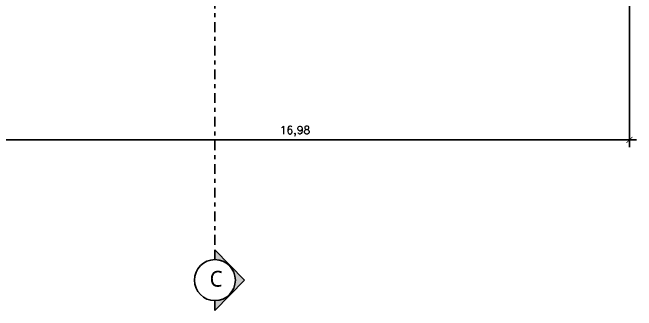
# Model space of a CAD drawing. Header units: millimetres. Extents: x 260 to 453, y 660 to 898.
# Drawn here: x 340.5 to 356.34, y 731.13 to 738.69 of the extents above; entities that cross this region are included whole.
import ezdxf

# ---------------------------------------------------------------- set-up
doc = ezdxf.new("R2010")
doc.units = ezdxf.units.MM
doc.linetypes.add('DASHDOT', pattern=[1, 0.5, -0.25, 0, -0.25])
for name, color, linetype in [('AR_COTAS', 1, 'Continuous'), ('AR_SIMBOLOS', 1, 'Continuous'), ('CANT-TEXTO', 2, 'Continuous')]:
    doc.layers.add(name, color=color, linetype=linetype)
doc.layers.add('AR_VIEWPORT', color=4, linetype='Continuous', plot=False)
doc.styles.add('ROMANS', font='romans.shx')
doc.styles.add('TREBUCHET', font='trebuc.ttf')
doc.dimstyles.new('ESCALA 1.100', dxfattribs={"dimtxt": 0.2, "dimasz": 0.15, "dimexe": 0.18, "dimexo": 0.16, "dimgap": 0.1, "dimtad": 1, "dimzin": 4, "dimtxsty": 'ROMANS', "dimblk": 'ARCHTICK', "dimcen": 2.5, "dimdle": 0.18, "dimclrd": 256, "dimclre": 256, "dimclrt": 2, "dimazin": 0, "dimtfac": 1, "dimtix": 1, "dimtmove": 2, "dimatfit": 3, "dimldrblk": 'ARCHTICK', "dimfxl": 1, "dimtolj": 1, "dimtzin": 0, "dimlwd": -1, "dimlwe": -1, "dimarcsym": 0})

# ---------------------------------------------------------------- blocks, each defined once
blk = doc.blocks.new('_ArchTick')
at = {"color": 0, "const_width": 0.15}
blk.add_lwpolyline([(-0.5, -0.5), (0.5, 0.5)], dxfattribs=at)
blk = doc.blocks.new('*D41')
at = {"layer": 'AR_COTAS', "transparency": 16777216}
for p, q in [((356.162, 739.392), (356.162, 735.281)), ((339.182, 736.932), (339.182, 735.281)), ((339.002, 735.461), (356.342, 735.461))]:
    blk.add_line(p, q, dxfattribs=at)
at = {"layer": 'Defpoints', "color": 0, "transparency": 16777216}
for p in [(356.162, 739.552), (339.182, 737.092), (356.162, 735.461)]:
    blk.add_point(p, dxfattribs=at)
at = {"layer": 'AR_COTAS', "transparency": 16777216, "xscale": 0.15, "yscale": 0.15, "zscale": 0.15, "rotation": 180}
blk.add_blockref('_ArchTick', (339.182, 735.461), dxfattribs=at)
at = {"layer": 'AR_COTAS', "transparency": 16777216, "xscale": 0.15, "yscale": 0.15, "zscale": 0.15}
blk.add_blockref('_ArchTick', (356.162, 735.461), dxfattribs=at)
at = {"layer": 'AR_COTAS', "color": 2, "transparency": 16777216, "insert": (347.672, 735.68), "char_height": 0.2, "attachment_point": 5, "style": 'ROMANS'}
blk.add_mtext('\\A1;16,98', dxfattribs=at)
blk = doc.blocks.new('CORTE')
at = {"layer": 'AR_SIMBOLOS'}
blk.add_hatch(color=256, dxfattribs=at).paths.add_polyline_path([(-113.206, 276.401, -0.414214), (-113.726, 275.88), (-113.726, 275.63), (-112.976, 276.401), (-113.726, 277.171), (-113.726, 276.921, -0.414214)])
for p, q in [((-113.726, 277.171), (-113.726, 276.921)), ((-112.976, 276.401), (-113.726, 277.171)), ((-112.976, 276.401), (-113.726, 275.63)), ((-113.726, 275.88), (-113.726, 275.63))]:
    blk.add_line(p, q, dxfattribs=at)
at = {"layer": 'AR_SIMBOLOS', "color": 2}
blk.add_circle((-113.726, 276.401), 0.52, dxfattribs=at)

msp = doc.modelspace()

# ---------------------------------------------------------------- linework, layer by layer
at = {"layer": 'CANT-TEXTO', "color": 5, "linetype": 'DASHDOT', "ltscale": 0.5}
msp.add_line((345.64, 740.849), (345.64, 732.424), dxfattribs=at)

# ---------------------------------------------------------------- block references
at = {"layer": 'AR_VIEWPORT'}
msp.add_blockref('CORTE', (459.366, 455.502), dxfattribs=at)

# ---------------------------------------------------------------- texts
at = {"layer": 'CANT-TEXTO', "insert": (345.67, 731.935), "char_height": 0.4, "width": 5.4021, "attachment_point": 5, "style": 'TREBUCHET'}
msp.add_mtext('C', dxfattribs=at)

# ---------------------------------------------------------------- dimensions: what is measured, and where the dimension line sits
at = {"layer": 'AR_COTAS'}
dim = msp.add_linear_dim(base=(356.162, 735.461), p1=(339.182, 737.092), p2=(356.162, 739.552), dimstyle='ESCALA 1.100', dxfattribs=at)
dim.commit()
dim.dimension.update_dxf_attribs({"geometry": '*D41', "text_midpoint": (347.672, 735.68)})

doc.saveas('drawing.dxf')
